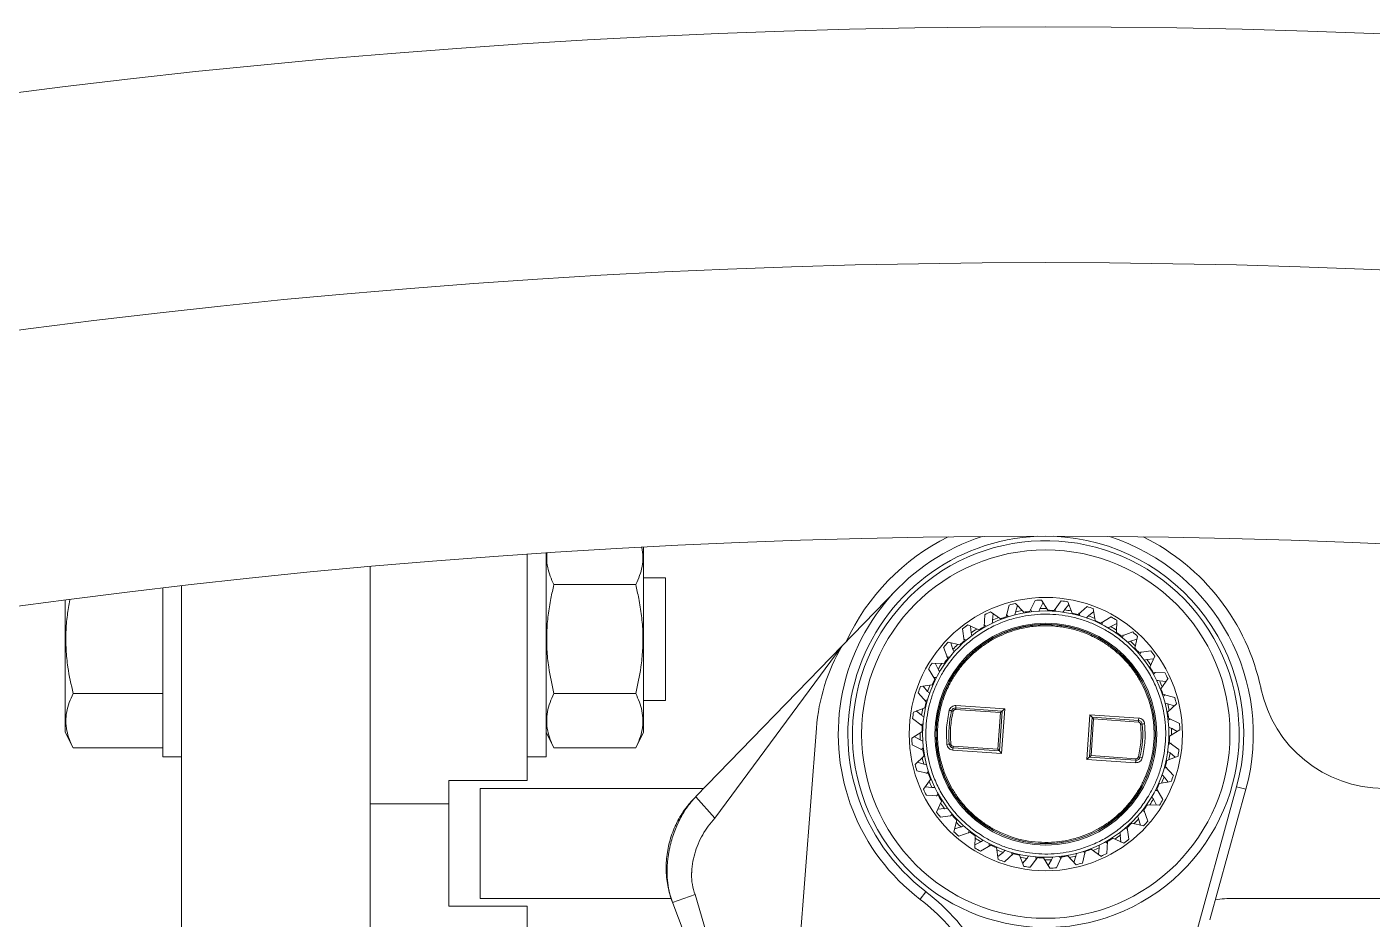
# Model space of a CAD drawing. Header units: millimetres. Extents: x -133 to 8217, y -787 to 7844.
# Drawn here: x 1539.8 to 1967.9, y 6698.4 to 6982.2 of the extents above; entities that cross this region are included whole.
import ezdxf

# ---------------------------------------------------------------- set-up
doc = ezdxf.new("R2010")
doc.units = ezdxf.units.MM
doc.header["$MEASUREMENT"] = 0
doc.layers.add('00_pen 0.10', color=140, linetype='Continuous')
doc.layers.add('00_pen 0.25', color=3, linetype='Continuous')

msp = doc.modelspace()

# ---------------------------------------------------------------- linework, layer by layer
at = {"layer": '00_pen 0.10', "lineweight": 15}
for radius in [2575, 2500, 2412.94]:
    msp.add_arc((1864.04, 4407.22), radius, 60, 120, dxfattribs=at)
at = {"layer": '00_pen 0.25', "lineweight": 15}
for p, q in [((1705.04, 6749.96), (1705.04, 6814.92)), ((1736.04, 6757.81), (1736.04, 6816.77)), ((1649.04, 6735.08), (1649.04, 6810.57)), ((1699.04, 6742.46), (1699.04, 6814.52)), ((1743.04, 6806.96), (1736.04, 6806.96)), ((1743.04, 6767.96), (1743.04, 6806.96)), ((1583.04, 6803.75), (1583.04, 6787.46)), ((1589.04, 6632.46), (1589.04, 6804.45)), ((1733.54, 6804.78), (1707.54, 6804.78)), ((1816.66, 6803.23), (1799.27, 6785.32)), ((1552.04, 6799.91), (1552.04, 6757.81)), ((1851.45, 6794.56), (1852.39, 6798.27)), ((1854.42, 6798.8), (1857.03, 6796)), ((1855.07, 6798.1), (1854.44, 6796.06)), ((1858.98, 6796.3), (1860.62, 6799.76)), ((1863.22, 6799.06), (1862.2, 6797.19)), ((1862.71, 6799.87), (1864.73, 6796.62)), ((1866.7, 6796.54), (1868.98, 6799.61)), ((1871.4, 6798.42), (1870.03, 6796.78)), ((1871.06, 6799.31), (1872.4, 6795.73)), ((1874.32, 6795.26), (1877.16, 6797.83)), ((1844.41, 6791.39), (1844.6, 6795.21)), ((1846.49, 6796.12), (1849.6, 6793.89)), ((1847.27, 6795.56), (1847.05, 6793.44)), ((1879.29, 6796.19), (1877.63, 6794.85)), ((1879.13, 6797.13), (1879.75, 6793.36)), ((1881.54, 6792.52), (1884.83, 6794.49)), ((1886.63, 6793.42), (1886.5, 6789.59)), ((1838.12, 6786.9), (1837.56, 6790.69)), ((1839.24, 6791.95), (1842.72, 6790.36)), ((1840.11, 6791.56), (1840.31, 6789.43)), ((1886.6, 6792.46), (1884.71, 6791.47)), ((1888.09, 6788.43), (1891.7, 6789.72)), ((1583.04, 6787.46), (1583.04, 6749.96)), ((1799.27, 6785.32), (1752.66, 6737.32)), ((1758.76, 6730.48), (1799.27, 6785.32)), ((1832.83, 6781.28), (1831.54, 6784.89)), ((1832.94, 6786.45), (1836.67, 6785.57)), ((1833.87, 6786.23), (1834.48, 6784.18)), ((1893.04, 6787.38), (1891, 6786.78)), ((1893.26, 6788.32), (1892.38, 6784.59)), ((1893.72, 6783.14), (1897.5, 6783.69)), ((1898.37, 6781.15), (1896.24, 6780.95)), ((1898.76, 6782.02), (1897.18, 6778.53)), ((1828.73, 6774.73), (1826.77, 6778.01)), ((1827.84, 6779.82), (1831.66, 6779.69)), ((1828.79, 6779.79), (1829.79, 6777.9)), ((1898.2, 6776.85), (1902.03, 6776.66)), ((1824.12, 6772.32), (1827.9, 6772.94)), ((1825.07, 6772.48), (1826.41, 6770.82)), ((1902.38, 6773.99), (1900.25, 6774.21)), ((1902.93, 6774.77), (1900.7, 6771.66)), ((1554.54, 6770.13), (1583.04, 6770.13)), ((1733.54, 6770.13), (1707.54, 6770.13)), ((1736.04, 6767.96), (1743.04, 6767.96)), ((1826, 6767.5), (1823.43, 6770.35)), ((1901.37, 6769.81), (1905.09, 6768.87)), ((1821.95, 6764.25), (1825.53, 6765.59)), ((1822.84, 6764.59), (1824.48, 6763.22)), ((1835.36, 6765.06), (1849.61, 6764.08)), ((1835.39, 6765.57), (1850.16, 6764.55)), ((1835.44, 6766.33), (1850.97, 6765.25)), ((1849.61, 6764.08), (1848.81, 6752.42)), ((1850.16, 6764.55), (1849.28, 6751.88)), ((1850.97, 6765.25), (1849.99, 6751.06)), ((1877.1, 6749.19), (1878.08, 6763.38)), ((1878.08, 6763.38), (1893.61, 6762.31)), ((1905.61, 6766.84), (1902.81, 6764.23)), ((1904.91, 6766.19), (1902.87, 6766.82)), ((1782.51, 6648.27), (1791.05, 6759.13)), ((1824.72, 6759.88), (1821.65, 6762.17)), ((1877.91, 6749.9), (1878.79, 6762.57)), ((1878.46, 6750.37), (1879.26, 6762.03)), ((1878.79, 6762.57), (1893.56, 6761.55)), ((1879.26, 6762.03), (1878.79, 6762.57)), ((1879.26, 6762.03), (1893.52, 6761.04)), ((1903.11, 6762.28), (1906.57, 6760.64)), ((1905.87, 6758.04), (1904, 6759.06)), ((1552.04, 6757.81), (1554.54, 6752.81)), ((1705.04, 6757.81), (1707.54, 6752.81)), ((1733.54, 6752.81), (1736.04, 6757.81)), ((1821.38, 6755.9), (1824.64, 6757.92)), ((1822.2, 6756.41), (1824.07, 6755.39)), ((1906.69, 6758.55), (1903.43, 6756.53)), ((1554.54, 6752.81), (1583.04, 6752.81)), ((1733.54, 6752.81), (1707.54, 6752.81)), ((1824.96, 6752.16), (1821.5, 6753.81)), ((1849.99, 6751.06), (1834.46, 6752.14)), ((1849.28, 6751.88), (1834.52, 6752.9)), ((1848.81, 6752.42), (1834.55, 6753.4)), ((1848.81, 6752.42), (1849.28, 6751.88)), ((1903.35, 6754.56), (1906.42, 6752.27)), ((1905.23, 6749.86), (1903.59, 6751.23)), ((1583.04, 6749.96), (1589.04, 6749.96)), ((1699.04, 6749.96), (1705.04, 6749.96)), ((1822.46, 6747.6), (1825.26, 6750.22)), ((1823.16, 6748.26), (1825.2, 6747.63)), ((1892.63, 6748.12), (1877.1, 6749.19)), ((1892.68, 6748.88), (1877.91, 6749.9)), ((1892.72, 6749.39), (1878.46, 6750.37)), ((1902.07, 6746.94), (1904.64, 6744.1)), ((1906.13, 6750.2), (1902.54, 6748.86)), ((1674.04, 6742.46), (1699.04, 6742.46)), ((1674.04, 6735.08), (1674.04, 6742.46)), ((1826.7, 6744.64), (1822.98, 6745.58)), ((1825.14, 6739.68), (1827.37, 6742.79)), ((1903.95, 6742.12), (1900.17, 6741.51)), ((1903, 6741.97), (1901.66, 6743.63)), ((1684.04, 6739.96), (1684.04, 6704.96)), ((1755.21, 6739.96), (1684.04, 6739.96)), ((1825.69, 6740.46), (1827.82, 6740.23)), ((1829.87, 6737.6), (1826.05, 6737.79)), ((1899.34, 6739.72), (1901.3, 6736.43)), ((1924.76, 6740.49), (1908.34, 6680.89)), ((1916.25, 6698.11), (1927.7, 6739.68)), ((1927.7, 6739.68), (1924.76, 6740.49)), ((1674.04, 6735.08), (1649.04, 6735.08)), ((1649.04, 6632.46), (1649.04, 6735.08)), ((1674.04, 6702.46), (1674.04, 6735.08)), ((1750.39, 6734.82), (1752.21, 6736.86)), ((1752.65, 6737.31), (1752.21, 6736.86)), ((1758.76, 6730.48), (1752.69, 6737.28)), ((1829.31, 6732.43), (1830.89, 6735.91)), ((1829.7, 6733.3), (1831.83, 6733.5)), ((1900.23, 6734.63), (1896.41, 6734.76)), ((1899.28, 6734.66), (1898.28, 6736.55)), ((1834.36, 6731.31), (1830.57, 6730.75)), ((1834.81, 6726.13), (1835.69, 6729.86)), ((1894.2, 6728.22), (1893.59, 6730.26)), ((1895.24, 6733.17), (1896.53, 6729.56)), ((1835.03, 6727.06), (1837.08, 6727.67)), ((1839.98, 6726.02), (1836.37, 6724.73)), ((1841.44, 6721.02), (1841.57, 6724.85)), ((1887.96, 6722.89), (1887.76, 6725.02)), ((1889.95, 6727.54), (1890.51, 6723.75)), ((1895.13, 6728), (1891.4, 6728.88)), ((1841.47, 6721.98), (1843.36, 6722.98)), ((1846.53, 6721.92), (1843.24, 6719.96)), ((1848.94, 6717.31), (1848.32, 6721.09)), ((1881.58, 6718.33), (1878.47, 6720.56)), ((1880.8, 6718.88), (1881.02, 6721)), ((1883.66, 6723.06), (1883.47, 6719.23)), ((1888.83, 6722.5), (1885.35, 6724.08)), ((1848.78, 6718.26), (1850.44, 6719.6)), ((1853.76, 6719.19), (1850.91, 6716.62)), ((1857.01, 6715.13), (1855.67, 6718.72)), ((1856.67, 6716.03), (1858.04, 6717.67)), ((1861.37, 6717.91), (1859.09, 6714.84)), ((1865.36, 6714.57), (1863.34, 6717.83)), ((1864.85, 6715.38), (1865.87, 6717.26)), ((1869.09, 6718.15), (1867.45, 6714.69)), ((1873.66, 6715.65), (1871.04, 6718.45)), ((1873, 6716.35), (1873.63, 6718.39)), ((1876.62, 6719.89), (1875.68, 6716.17)), ((1684.04, 6704.96), (1744.78, 6704.96)), ((1744.92, 6704.52), (1745.25, 6703.6)), ((1745.25, 6703.6), (1752.43, 6706.16)), ((1745.31, 6703.45), (1745.25, 6703.6)), ((1745.31, 6703.45), (1780.16, 6611.87)), ((1752.43, 6706.16), (1752.44, 6706.15)), ((1752.43, 6706.16), (1780.16, 6611.87)), ((1780.16, 6611.87), (1752.44, 6706.15)), ((1824.07, 6704.65), (1825.92, 6707.07)), ((1923.92, 6704.96), (2044.04, 6704.96)), ((1674.04, 6702.46), (1699.04, 6702.46)), ((1699.04, 6632.46), (1699.04, 6702.46))]:
    msp.add_line(p, q, dxfattribs=at)
at = {"layer": '00_pen 0.25', "lineweight": 15, "flags": 128}
for points in [[(1833.33, 6764.79), (1833.47, 6764.75), (1833.61, 6764.72), (1833.74, 6764.69), (1833.85, 6764.66), (1833.95, 6764.63), (1834.01, 6764.62), (1834.06, 6764.61), (1834.07, 6764.6)], [(1834.56, 6764.48), (1834.47, 6764.51), (1834.37, 6764.53), (1834.29, 6764.55), (1834.21, 6764.57), (1834.15, 6764.58), (1834.11, 6764.59), (1834.08, 6764.6), (1834.07, 6764.6)], [(1835.39, 6765.57), (1835.39, 6765.56), (1835.39, 6765.53), (1835.38, 6765.48), (1835.38, 6765.42), (1835.38, 6765.34), (1835.37, 6765.25), (1835.36, 6765.16), (1835.36, 6765.06)], [(1835.39, 6765.57), (1835.39, 6765.58), (1835.39, 6765.63), (1835.4, 6765.7), (1835.41, 6765.79), (1835.41, 6765.91), (1835.42, 6766.04), (1835.43, 6766.18), (1835.44, 6766.33)], [(1850.16, 6764.55), (1850.17, 6764.56), (1850.21, 6764.59), (1850.27, 6764.64), (1850.35, 6764.71), (1850.45, 6764.8), (1850.56, 6764.9), (1850.69, 6765.01), (1850.83, 6765.13), (1850.97, 6765.25)], [(1878.79, 6762.57), (1878.78, 6762.58), (1878.74, 6762.63), (1878.67, 6762.71), (1878.58, 6762.81), (1878.48, 6762.93), (1878.35, 6763.07), (1878.22, 6763.22), (1878.08, 6763.38)], [(1893.56, 6761.55), (1893.55, 6761.54), (1893.55, 6761.51), (1893.55, 6761.46), (1893.55, 6761.4), (1893.54, 6761.32), (1893.53, 6761.24), (1893.53, 6761.14), (1893.52, 6761.04)], [(1893.56, 6761.55), (1893.56, 6761.56), (1893.56, 6761.61), (1893.56, 6761.68), (1893.57, 6761.77), (1893.58, 6761.89), (1893.59, 6762.02), (1893.6, 6762.16), (1893.61, 6762.31)], [(1834.52, 6752.9), (1834.51, 6752.88), (1834.51, 6752.84), (1834.51, 6752.77), (1834.5, 6752.67), (1834.49, 6752.56), (1834.48, 6752.43), (1834.47, 6752.29), (1834.46, 6752.14)], [(1834.52, 6752.9), (1834.52, 6752.91), (1834.52, 6752.94), (1834.52, 6752.98), (1834.53, 6753.05), (1834.53, 6753.12), (1834.54, 6753.21), (1834.54, 6753.31), (1834.55, 6753.4)], [(1849.28, 6751.88), (1849.29, 6751.87), (1849.32, 6751.83), (1849.38, 6751.77), (1849.45, 6751.69), (1849.53, 6751.59), (1849.63, 6751.47), (1849.75, 6751.34), (1849.87, 6751.21), (1849.99, 6751.06)], [(1877.1, 6749.19), (1877.24, 6749.31), (1877.38, 6749.43), (1877.51, 6749.55), (1877.62, 6749.65), (1877.72, 6749.73), (1877.81, 6749.8), (1877.87, 6749.86), (1877.9, 6749.89), (1877.91, 6749.9)], [(1878.46, 6750.37), (1878.35, 6750.28), (1878.25, 6750.19), (1878.16, 6750.11), (1878.07, 6750.04), (1878.01, 6749.98), (1877.96, 6749.94), (1877.93, 6749.91), (1877.91, 6749.9)], [(1892.68, 6748.88), (1892.68, 6748.86), (1892.68, 6748.82), (1892.67, 6748.75), (1892.66, 6748.66), (1892.66, 6748.54), (1892.65, 6748.41), (1892.64, 6748.27), (1892.63, 6748.12)], [(1892.68, 6748.88), (1892.68, 6748.89), (1892.68, 6748.92), (1892.69, 6748.96), (1892.69, 6749.03), (1892.7, 6749.1), (1892.7, 6749.19), (1892.71, 6749.29), (1892.72, 6749.39)], [(1745.31, 6703.45), (1744.22, 6706.88), (1743.62, 6709.78)]]:
    msp.add_lwpolyline(points, dxfattribs=at)
at = {"layer": '00_pen 0.25', "lineweight": 15}
for radius in [58.61, 43.47, 39.18, 35.31, 34.93, 34.86]:
    msp.add_circle((1864.04, 6757.22), radius, dxfattribs=at)
for centre, radius, start, end in [((1864.04, 6757.22), 66.04, 107.854, 232.7641), ((1864.04, 6757.22), 70, 116.3168, 155.2053), ((1864.04, 6757.22), 62.99, 92.2541, 232.7641), ((1864.04, 6757.22), 62.99, 344.5968, 87.7459), ((1864.04, 6757.22), 66.04, 344.5968, 72.146), ((1864.04, 6757.22), 70, 11.9263, 63.6832), ((1864.04, 6757.22), 61.53, 308.3408, 128.3408), ((1864.04, 6757.22), 61.53, 128.3408, 308.3408), ((1864.04, 6757.22), 42.67, 103.0283, 105.8408), ((1864.04, 6757.22), 42.67, 91.7783, 94.5908), ((1864.04, 6757.22), 42.67, 80.5283, 83.3408), ((1864.04, 6757.22), 42.67, 69.2783, 72.0908), ((1864.04, 6757.22), 42.67, 114.2783, 117.0908), ((1865.58, 6792.56), 18.55, 177.2788, 180.1332), ((1864.04, 6757.22), 40, 112.0474, 115.1292), ((1864.04, 6757.22), 39.4, 108.6266, 111.4926), ((1838.63, 6781.83), 18.55, 43.285, 46.1395), ((1872.44, 6791.58), 18.55, 166.0288, 168.8832), ((1864.04, 6757.22), 40, 100.7974, 103.8792), ((1864.04, 6757.22), 39.4, 97.3766, 100.2426), ((1843.91, 6786.31), 18.55, 32.035, 34.8895), ((1878.98, 6789.28), 18.55, 154.7788, 157.6332), ((1864.04, 6757.22), 40, 89.5474, 92.6292), ((1864.04, 6757.22), 39.4, 86.1266, 88.9926), ((1849.98, 6789.68), 18.55, 20.785, 23.6395), ((1884.95, 6785.75), 18.55, 143.5288, 146.3832), ((1864.04, 6757.22), 40, 78.2974, 81.3792), ((1864.04, 6757.22), 39.4, 74.8766, 77.7426), ((1856.58, 6791.8), 18.55, 9.535, 12.3895), ((1890.11, 6781.12), 18.55, 132.2788, 135.1332), ((1864.04, 6757.22), 40, 67.0474, 70.1292), ((1864.04, 6757.22), 39.4, 63.6266, 66.4926), ((1864.04, 6757.22), 42.67, 58.0283, 60.8408), ((1864.04, 6757.22), 42.67, 125.5283, 128.3408), ((1864.04, 6757.22), 40, 123.2974, 126.3792), ((1858.66, 6792.18), 18.55, 188.5288, 191.3832), ((1864.04, 6757.22), 39.4, 119.8766, 122.7426), ((1834.31, 6776.4), 18.55, 54.535, 57.3895), ((1863.47, 6792.59), 18.55, 358.285, 1.1395), ((1894.28, 6775.57), 18.55, 121.0288, 123.8832), ((1864.04, 6757.22), 40, 55.7974, 58.8792), ((1864.04, 6757.22), 39.4, 52.3766, 55.2426), ((1864.04, 6757.22), 42.67, 46.7783, 49.5908), ((1851.83, 6754.44), 60.96, 149.5646, 175.5933), ((1864.04, 6757.22), 42.67, 136.7783, 139.5908), ((1864.04, 6757.22), 40, 134.5474, 137.6292), ((1864.04, 6757.22), 39.4, 131.1266, 133.9926), ((1831.14, 6770.23), 18.55, 65.785, 68.6395), ((1870.38, 6792.02), 18.55, 347.035, 349.8895), ((1897.27, 6769.32), 18.55, 109.7788, 112.6332), ((1864.04, 6757.22), 40, 44.5474, 47.6292), ((1864.04, 6757.22), 39.4, 142.3766, 145.2426), ((1829.24, 6763.57), 18.55, 77.035, 79.8895), ((1851.94, 6790.46), 18.55, 199.7788, 202.6332), ((1864.04, 6757.22), 39.4, 41.1266, 43.9926), ((1877.05, 6790.12), 18.55, 335.785, 338.6395), ((1899, 6762.6), 18.55, 98.5288, 101.3832), ((1864.04, 6757.22), 40, 33.2974, 36.3792), ((1864.04, 6757.22), 42.67, 35.5283, 38.3408), ((1864.04, 6757.22), 42.67, 148.0283, 150.8408), ((1864.04, 6757.22), 40, 145.7974, 148.8792), ((1845.69, 6787.46), 18.55, 211.0288, 213.8832), ((1864.04, 6757.22), 39.4, 29.8766, 32.7426), ((1883.21, 6786.95), 18.55, 324.535, 327.3895), ((1864.04, 6757.22), 42.67, 24.2783, 27.0908), ((1864.04, 6757.22), 42.67, 159.2783, 162.0908), ((1864.04, 6757.22), 40, 157.0474, 160.1292), ((1864.04, 6757.22), 39.4, 153.6266, 156.4926), ((1828.67, 6756.66), 18.55, 88.285, 91.1395), ((1899.37, 6755.68), 18.55, 87.2788, 90.1332), ((1864.04, 6757.22), 40, 22.0474, 25.1292), ((1829.46, 6749.77), 18.55, 99.535, 102.3895), ((1840.14, 6783.3), 18.55, 222.2788, 225.1332), ((1864.04, 6757.22), 39.4, 18.6266, 21.4926), ((1888.64, 6782.63), 18.55, 313.285, 316.1395), ((1864.04, 6757.22), 42.67, 13.0283, 15.8408), ((1971.66, 6779.96), 40, 191.9263, 270), ((1864.04, 6757.22), 42.67, 170.5283, 173.3408), ((1864.04, 6757.22), 40, 168.2974, 171.3792), ((1864.04, 6757.22), 39.4, 164.8766, 167.7426), ((1864.04, 6757.22), 30.86, 166.1631, 185.9334), ((1835.3, 6764.3), 1.27, 86.0482, 166.1631), ((2097.61, 6479.85), 377.21, 130.9966, 131.1057), ((1898.39, 6748.82), 18.55, 76.0288, 78.8832), ((1864.04, 6757.22), 39.4, 7.3766, 10.2426), ((1864.04, 6757.22), 40, 10.7974, 13.8792), ((1831.58, 6743.16), 18.55, 110.785, 113.6395), ((1835.51, 6778.14), 18.55, 233.5288, 236.3832), ((1864.04, 6757.22), 39.4, 176.1266, 178.9926), ((1893.47, 6760.28), 1.27, 5.9334, 86.0482), ((1864.04, 6757.22), 30.86, 346.1631, 5.9334), ((1859.21, 7100.13), 341.57, 275.8839, 275.9691), ((1930.56, 6418.97), 343.32, 95.863, 95.9901), ((1893.13, 6777.34), 18.55, 302.035, 304.8895), ((1896.09, 6742.27), 18.55, 64.7788, 67.6332), ((1864.04, 6757.22), 40, 359.5474, 2.6292), ((1864.04, 6757.22), 42.67, 1.7783, 4.5908), ((1864.04, 6757.22), 42.67, 181.7783, 184.5908), ((1864.04, 6757.22), 40, 179.5474, 182.6292), ((1831.98, 6772.17), 18.55, 244.7788, 247.6332), ((1864.04, 6757.22), 39.4, 356.1266, 358.9926), ((1834.94, 6737.1), 18.55, 122.035, 124.8895), ((1864.04, 6757.22), 39.4, 187.3766, 190.2426), ((1797.51, 7095.48), 343.32, 275.863, 275.9901), ((1853.09, 6566.22), 188.85, 95.8495, 96.0036), ((1834.6, 6754.16), 1.27, 185.9334, 266.0482), ((1892.56, 6736.31), 18.55, 53.5288, 56.3832), ((1896.49, 6771.28), 18.55, 290.785, 293.6395), ((1864.04, 6757.22), 40, 348.2974, 351.3792), ((1864.04, 6757.22), 42.67, 350.5283, 353.3408), ((1864.04, 6757.22), 42.67, 193.0283, 195.8408), ((1864.04, 6757.22), 40, 190.7974, 193.8792), ((1829.68, 6765.63), 18.55, 256.0288, 258.8832), ((1892.77, 6750.15), 1.27, 266.0482, 346.1631), ((1798.62, 6364), 397.46, 76.1155, 76.1887), ((1784.52, 6303.56), 459.51, 76.1219, 76.2169), ((1898.61, 6764.68), 18.55, 279.535, 282.3895), ((1864.04, 6757.22), 39.4, 344.8766, 347.7426), ((1839.43, 6731.81), 18.55, 133.285, 136.1395), ((1864.04, 6757.22), 39.4, 198.6266, 201.4926), ((1864.04, 6757.22), 40, 202.0474, 205.1292), ((1864.04, 6757.22), 40, 337.0474, 340.1292), ((1887.93, 6731.14), 18.55, 42.2788, 45.1332), ((1864.04, 6757.22), 42.67, 339.2783, 342.0908), ((1864.04, 6757.22), 42.67, 204.2783, 207.0908), ((1828.7, 6758.77), 18.55, 267.2788, 270.1332), ((1844.86, 6727.5), 18.55, 144.535, 147.3895), ((1899.4, 6757.79), 18.55, 268.285, 271.1395), ((1864.04, 6757.22), 39.4, 333.6266, 336.4926), ((1864.04, 6757.22), 39.4, 209.8766, 212.7426), ((1864.04, 6757.22), 40, 213.2974, 216.3792), ((1829.08, 6751.84), 18.55, 278.5288, 281.3832), ((1864.04, 6757.22), 39.4, 322.3766, 325.2426), ((1864.04, 6757.22), 40, 325.7974, 328.8792), ((1882.38, 6726.98), 18.55, 31.0288, 33.8832), ((1864.04, 6757.22), 42.67, 328.0283, 330.8408), ((1864.04, 6757.22), 42.67, 215.5283, 218.3408), ((1851.03, 6724.33), 18.55, 155.785, 158.6395), ((1864.04, 6757.22), 39.4, 221.1266, 223.9926), ((1864.04, 6757.22), 40, 224.5474, 227.6292), ((1864.04, 6757.22), 40, 314.5474, 317.6292), ((1876.13, 6723.98), 18.55, 19.7788, 22.6332), ((1898.83, 6750.88), 18.55, 257.035, 259.8895), ((1864.04, 6757.22), 42.67, 316.7783, 319.5908), ((1864.04, 6757.22), 42.67, 226.7783, 229.5908), ((1830.8, 6745.13), 18.55, 289.7788, 292.6332), ((1857.69, 6722.43), 18.55, 167.035, 169.8895), ((1864.04, 6757.22), 39.4, 232.3766, 235.2426), ((1864.04, 6757.22), 40, 303.2974, 306.3792), ((1869.42, 6722.26), 18.55, 8.5288, 11.3832), ((1896.93, 6744.21), 18.55, 245.785, 248.6395), ((1864.04, 6757.22), 39.4, 311.1266, 313.9926), ((1864.04, 6757.22), 42.67, 238.0283, 240.8408), ((1864.04, 6757.22), 40, 235.7974, 238.8792), ((1833.8, 6738.87), 18.55, 301.0288, 303.8832), ((1864.6, 6721.86), 18.55, 178.285, 181.1395), ((1864.04, 6757.22), 39.4, 243.6266, 246.4926), ((1864.04, 6757.22), 39.4, 288.6266, 291.4926), ((1864.04, 6757.22), 40, 292.0474, 295.1292), ((1862.49, 6721.89), 18.55, 357.2788, 0.1332), ((1893.76, 6738.05), 18.55, 234.535, 237.3895), ((1864.04, 6757.22), 39.4, 299.8766, 302.7426), ((1864.04, 6757.22), 42.67, 305.5283, 308.3408), ((1864.04, 6757.22), 40, 247.0474, 250.1292), ((1864.04, 6757.22), 42.67, 249.2783, 252.0908), ((1837.96, 6733.33), 18.55, 312.2788, 315.1332), ((1871.49, 6722.65), 18.55, 189.535, 192.3895), ((1864.04, 6757.22), 39.4, 254.8766, 257.7426), ((1864.04, 6757.22), 40, 258.2974, 261.3792), ((1843.12, 6728.7), 18.55, 323.5288, 326.3832), ((1878.09, 6724.77), 18.55, 200.785, 203.6395), ((1864.04, 6757.22), 39.4, 266.1266, 268.9926), ((1864.04, 6757.22), 40, 269.5474, 272.6292), ((1849.09, 6725.17), 18.55, 334.7788, 337.6332), ((1884.16, 6728.13), 18.55, 212.035, 214.8895), ((1864.04, 6757.22), 39.4, 277.3766, 280.2426), ((1864.04, 6757.22), 40, 280.7974, 283.8792), ((1855.63, 6722.87), 18.55, 346.0288, 348.8832), ((1889.45, 6732.62), 18.55, 223.285, 226.1395), ((1864.04, 6757.22), 42.67, 294.2783, 297.0908), ((1864.04, 6757.22), 42.67, 260.5283, 263.3408), ((1864.04, 6757.22), 42.67, 271.7783, 274.5908), ((1864.04, 6757.22), 42.67, 283.0283, 285.8408), ((1786.57, 6655.3), 61.98, 31.16, 52.7641), ((1786.57, 6655.3), 65.02, 29.0304, 52.7641), ((1923.92, 6664.96), 40, 90, 98.5781)]:
    msp.add_arc(centre, radius, start, end, dxfattribs=at)
for points, knots in [([(1705.37, 6814.94), (1705.3, 6814.39), (1705.12, 6812.82), (1705.46, 6810.33), (1706.27, 6807.49), (1707.11, 6805.68), (1707.54, 6804.78)], [0, 0, 0, 0, 0.162611, 0.458004, 0.728274, 1, 1, 1, 1]), ([(1733.54, 6804.78), (1733.98, 6805.73), (1734.87, 6807.64), (1735.67, 6810.59), (1735.98, 6813.58), (1735.68, 6815.58), (1735.53, 6816.57)], [0, 0, 0, 0, 0.247523, 0.494935, 0.749855, 1, 1, 1, 1]), ([(1707.54, 6804.78), (1707.19, 6803.32), (1706.43, 6800.11), (1705.62, 6795.06), (1705.17, 6789.61), (1705.23, 6784.09), (1705.87, 6777.54), (1706.91, 6772.93), (1707.54, 6770.13)], [0, 0, 0, 0, 0.128235, 0.282635, 0.436984, 0.595872, 0.754792, 1, 1, 1, 1]), ([(1733.54, 6770.13), (1734.17, 6772.93), (1735.19, 6777.49), (1735.82, 6783.93), (1735.91, 6789.4), (1735.47, 6794.9), (1734.65, 6800.05), (1733.88, 6803.32), (1733.54, 6804.78)], [0, 0, 0, 0, 0.245208, 0.399497, 0.55375, 0.712728, 0.871765, 1, 1, 1, 1]), ([(1553.48, 6799.93), (1553.19, 6798.31), (1552.59, 6794.91), (1552.17, 6789.61), (1552.23, 6784.09), (1552.87, 6777.54), (1553.91, 6772.93), (1554.54, 6770.13)], [0, 0, 0, 0, 0.164364, 0.344161, 0.529244, 0.714365, 1, 1, 1, 1]), ([(1840.97, 6787.62), (1842.23, 6788.52), (1844.81, 6790.33), (1849.13, 6792.46), (1853.41, 6793.97), (1857.52, 6794.89), (1861.38, 6795.36), (1865.3, 6795.43), (1869.23, 6795.1), (1873.1, 6794.36), (1876.85, 6793.24), (1880.44, 6791.75), (1884.16, 6789.75), (1887.88, 6787.15), (1891.44, 6783.92), (1894.51, 6780.35), (1897.13, 6776.43), (1899.28, 6772.14), (1900.78, 6767.85), (1901.71, 6763.74), (1902.17, 6759.88), (1902.25, 6755.96), (1901.91, 6752.03), (1901.18, 6748.16), (1900.05, 6744.41), (1898.56, 6740.81), (1896.56, 6737.1), (1893.96, 6733.38), (1890.75, 6729.8), (1888.31, 6727.8), (1887.11, 6726.82)], [0, 0, 0, 0, 0.0388165, 0.0788319, 0.1199759, 0.1521374, 0.1843036, 0.2171496, 0.2500001, 0.2828463, 0.3156965, 0.3478587, 0.3800242, 0.4211651, 0.4611836, 0.5000001, 0.5388136, 0.5788311, 0.6199761, 0.6521367, 0.6843038, 0.7171486, 0.7500001, 0.7828449, 0.8156956, 0.8478586, 0.8800234, 0.9211637, 0.9611815, 1, 1, 1, 1]), ([(1866.41, 6791.62), (1865.01, 6791.66), (1862.16, 6791.76), (1857.85, 6791.23), (1853.87, 6790.25), (1850.3, 6788.91), (1847.15, 6787.35), (1844.16, 6785.47), (1841.36, 6783.27), (1838.79, 6780.79), (1836.52, 6778.09), (1834.54, 6775.18), (1832.73, 6771.83), (1831.2, 6768.03), (1830.11, 6763.82), (1829.56, 6759.61), (1829.52, 6755.35), (1830.03, 6751.04), (1831.01, 6747.06), (1832.35, 6743.49), (1833.91, 6740.34), (1835.79, 6737.35), (1837.99, 6734.54), (1840.46, 6731.98), (1843.17, 6729.7), (1846.07, 6727.73), (1849.43, 6725.91), (1853.23, 6724.39), (1857.43, 6723.27), (1860.26, 6722.98), (1861.66, 6722.83)], [0, 0, 0, 0, 0.038816, 0.078831, 0.119975, 0.152137, 0.184303, 0.217149, 0.25, 0.282847, 0.315696, 0.347858, 0.380024, 0.421164, 0.461182, 0.500001, 0.538814, 0.578832, 0.619975, 0.652136, 0.684304, 0.717149, 0.75, 0.782846, 0.815696, 0.847858, 0.880025, 0.921164, 0.961182, 1, 1, 1, 1]), ([(1861.66, 6722.83), (1863.06, 6722.78), (1865.91, 6722.69), (1870.22, 6723.22), (1874.2, 6724.2), (1877.77, 6725.54), (1880.92, 6727.1), (1883.91, 6728.98), (1886.71, 6731.18), (1889.28, 6733.65), (1891.55, 6736.36), (1893.53, 6739.26), (1895.35, 6742.61), (1896.87, 6746.42), (1897.96, 6750.62), (1898.51, 6754.84), (1898.55, 6759.1), (1898.05, 6763.41), (1897.06, 6767.39), (1895.72, 6770.96), (1894.16, 6774.1), (1892.28, 6777.1), (1890.08, 6779.9), (1887.61, 6782.47), (1884.9, 6784.74), (1882, 6786.72), (1878.64, 6788.53), (1874.84, 6790.05), (1870.64, 6791.17), (1867.81, 6791.47), (1866.41, 6791.62)], [0, 0, 0, 0, 0.038816, 0.078831, 0.119976, 0.152137, 0.184304, 0.217149, 0.25, 0.282845, 0.315697, 0.347858, 0.380025, 0.421164, 0.461182, 0.499999, 0.538812, 0.578832, 0.619976, 0.652137, 0.684303, 0.717149, 0.75, 0.782846, 0.815696, 0.847858, 0.880024, 0.921164, 0.961182, 1, 1, 1, 1]), ([(1887.11, 6726.82), (1885.84, 6725.93), (1883.26, 6724.11), (1878.94, 6721.99), (1874.66, 6720.48), (1870.55, 6719.55), (1866.69, 6719.09), (1862.77, 6719.01), (1858.84, 6719.35), (1854.97, 6720.08), (1851.22, 6721.21), (1847.63, 6722.69), (1843.91, 6724.7), (1840.19, 6727.29), (1836.63, 6730.52), (1833.56, 6734.1), (1830.95, 6738.01), (1828.79, 6742.31), (1827.29, 6746.6), (1826.36, 6750.71), (1825.9, 6754.57), (1825.82, 6758.49), (1826.16, 6762.42), (1826.89, 6766.29), (1828.02, 6770.04), (1829.51, 6773.63), (1831.51, 6777.35), (1834.11, 6781.06), (1837.32, 6784.65), (1839.76, 6786.64), (1840.97, 6787.62)], [0, 0, 0, 0, 0.0388155, 0.0788309, 0.119975, 0.152137, 0.184303, 0.2171491, 0.2499996, 0.2828459, 0.3156962, 0.3478577, 0.3800242, 0.4211651, 0.4611823, 0.5000004, 0.5388123, 0.5788317, 0.6199749, 0.6521375, 0.6843027, 0.7171494, 0.750001, 0.782846, 0.8156967, 0.8478579, 0.8800245, 0.9211648, 0.9611827, 1, 1, 1, 1]), ([(1554.54, 6770.13), (1554.09, 6769.18), (1553.2, 6767.27), (1552.39, 6764.32), (1552.12, 6761.31), (1552.45, 6758.37), (1553.27, 6755.53), (1554.11, 6753.72), (1554.54, 6752.81)], [0, 0, 0, 0, 0.168093, 0.336112, 0.509229, 0.682351, 0.840749, 1, 1, 1, 1]), ([(1707.54, 6770.13), (1707.09, 6769.18), (1706.2, 6767.27), (1705.39, 6764.32), (1705.12, 6761.31), (1705.45, 6758.37), (1706.27, 6755.53), (1707.11, 6753.72), (1707.54, 6752.81)], [0, 0, 0, 0, 0.168093, 0.336112, 0.509229, 0.682351, 0.840748, 1, 1, 1, 1]), ([(1733.54, 6752.81), (1733.98, 6753.77), (1734.87, 6755.68), (1735.68, 6758.63), (1735.95, 6761.64), (1735.62, 6764.58), (1734.8, 6767.42), (1733.96, 6769.23), (1733.54, 6770.13)], [0, 0, 0, 0, 0.168093, 0.336112, 0.509229, 0.682351, 0.840748, 1, 1, 1, 1]), ([(1832.58, 6753.95), (1832.47, 6755.78), (1832.25, 6759.42), (1832.97, 6763), (1833.33, 6764.79)], [0, 0, 0, 0, 0.499985, 1, 1, 1, 1]), ([(1833.33, 6764.79), (1833.41, 6765), (1833.57, 6765.45), (1834.08, 6765.97), (1834.74, 6766.31), (1835.21, 6766.32), (1835.44, 6766.33)], [0, 0, 0, 0, 0.242155, 0.499977, 0.757781, 1, 1, 1, 1]), ([(1833.85, 6754.09), (1833.74, 6755.83), (1833.53, 6759.33), (1834.22, 6762.77), (1834.56, 6764.48)], [0, 0, 0, 0, 0.499994, 1, 1, 1, 1]), ([(1834.56, 6764.48), (1834.59, 6764.56), (1834.65, 6764.73), (1834.85, 6764.93), (1835.09, 6765.05), (1835.27, 6765.06), (1835.36, 6765.06)], [0, 0, 0, 0, 0.242149, 0.500026, 0.757786, 1, 1, 1, 1]), ([(1894.23, 6760.36), (1894.33, 6758.61), (1894.54, 6755.12), (1893.85, 6751.68), (1893.51, 6749.96)], [0, 0, 0, 0, 0.499994, 1, 1, 1, 1]), ([(1893.52, 6761.04), (1893.61, 6761.03), (1893.78, 6761), (1894.01, 6760.84), (1894.17, 6760.62), (1894.21, 6760.45), (1894.23, 6760.36)], [0, 0, 0, 0, 0.242201, 0.50005, 0.757802, 1, 1, 1, 1]), ([(1893.61, 6762.31), (1893.84, 6762.27), (1894.3, 6762.19), (1894.91, 6761.77), (1895.35, 6761.18), (1895.44, 6760.72), (1895.49, 6760.49)], [0, 0, 0, 0, 0.2422042, 0.4999942, 0.7577578, 1, 1, 1, 1]), ([(1895.49, 6760.49), (1895.6, 6758.67), (1895.82, 6755.03), (1895.1, 6751.45), (1894.74, 6749.66)], [0, 0, 0, 0, 0.5000064, 1, 1, 1, 1]), ([(1834.46, 6752.14), (1834.24, 6752.18), (1833.77, 6752.26), (1833.16, 6752.67), (1832.72, 6753.26), (1832.63, 6753.73), (1832.58, 6753.95)], [0, 0, 0, 0, 0.2422042, 0.4999942, 0.7577578, 1, 1, 1, 1]), ([(1834.55, 6753.4), (1834.47, 6753.42), (1834.29, 6753.45), (1834.06, 6753.61), (1833.9, 6753.83), (1833.86, 6754), (1833.85, 6754.09)], [0, 0, 0, 0, 0.242201, 0.50005, 0.757802, 1, 1, 1, 1]), ([(1894.74, 6749.66), (1894.66, 6749.44), (1894.51, 6748.99), (1893.99, 6748.47), (1893.33, 6748.14), (1892.86, 6748.13), (1892.63, 6748.12)], [0, 0, 0, 0, 0.242222, 0.499971, 0.7578, 1, 1, 1, 1]), ([(1893.51, 6749.96), (1893.48, 6749.88), (1893.42, 6749.71), (1893.23, 6749.52), (1892.98, 6749.39), (1892.8, 6749.39), (1892.72, 6749.39)], [0, 0, 0, 0, 0.242149, 0.500026, 0.757786, 1, 1, 1, 1]), ([(1744.92, 6704.52), (1744.44, 6706.23), (1743.46, 6709.64), (1743.09, 6714.99), (1743.58, 6720.3), (1744.94, 6725.48), (1747.18, 6730.35), (1749.7, 6734.14), (1751.56, 6736.15), (1752.21, 6736.86)], [0, 0, 0, 0, 0.152616, 0.305233, 0.457818, 0.610409, 0.7639, 0.917378, 1, 1, 1, 1]), ([(1744.92, 6704.52), (1744.58, 6705.73), (1743.92, 6708.04), (1743.55, 6711.49), (1743.52, 6714.26), (1743.66, 6716.4), (1743.83, 6717.98), (1744.05, 6719.41), (1744.29, 6720.7), (1744.82, 6723.05), (1745.85, 6726.39), (1747.68, 6730.41), (1749.77, 6733.92), (1751.43, 6735.88), (1752.23, 6736.84)], [0, 0, 0, 0, 0.108688, 0.208805, 0.299583, 0.34924, 0.3951, 0.437051, 0.475021, 0.508946, 0.646078, 0.777325, 0.891832, 1, 1, 1, 1]), ([(1752.44, 6706.15), (1752.11, 6707.21), (1751.45, 6709.32), (1751.26, 6712.65), (1751.54, 6715.94), (1752.26, 6719.16), (1753.36, 6722.28), (1754.81, 6725.23), (1756.57, 6728.03), (1758.03, 6729.66), (1758.76, 6730.48)], [0, 0, 0, 0, 0.125786, 0.250746, 0.375902, 0.50075, 0.625304, 0.750597, 0.875029, 1, 1, 1, 1]), ([(1751.37, 6712.96), (1751.35, 6713.04), (1751.34, 6713.13), (1751.35, 6713.22), (1751.35, 6713.23)], [0, 0, 0, 0, 0.945528, 1, 1, 1, 1])]:
    msp.add_open_spline(points, degree=3, knots=knots, dxfattribs=at)

doc.saveas('drawing.dxf')
